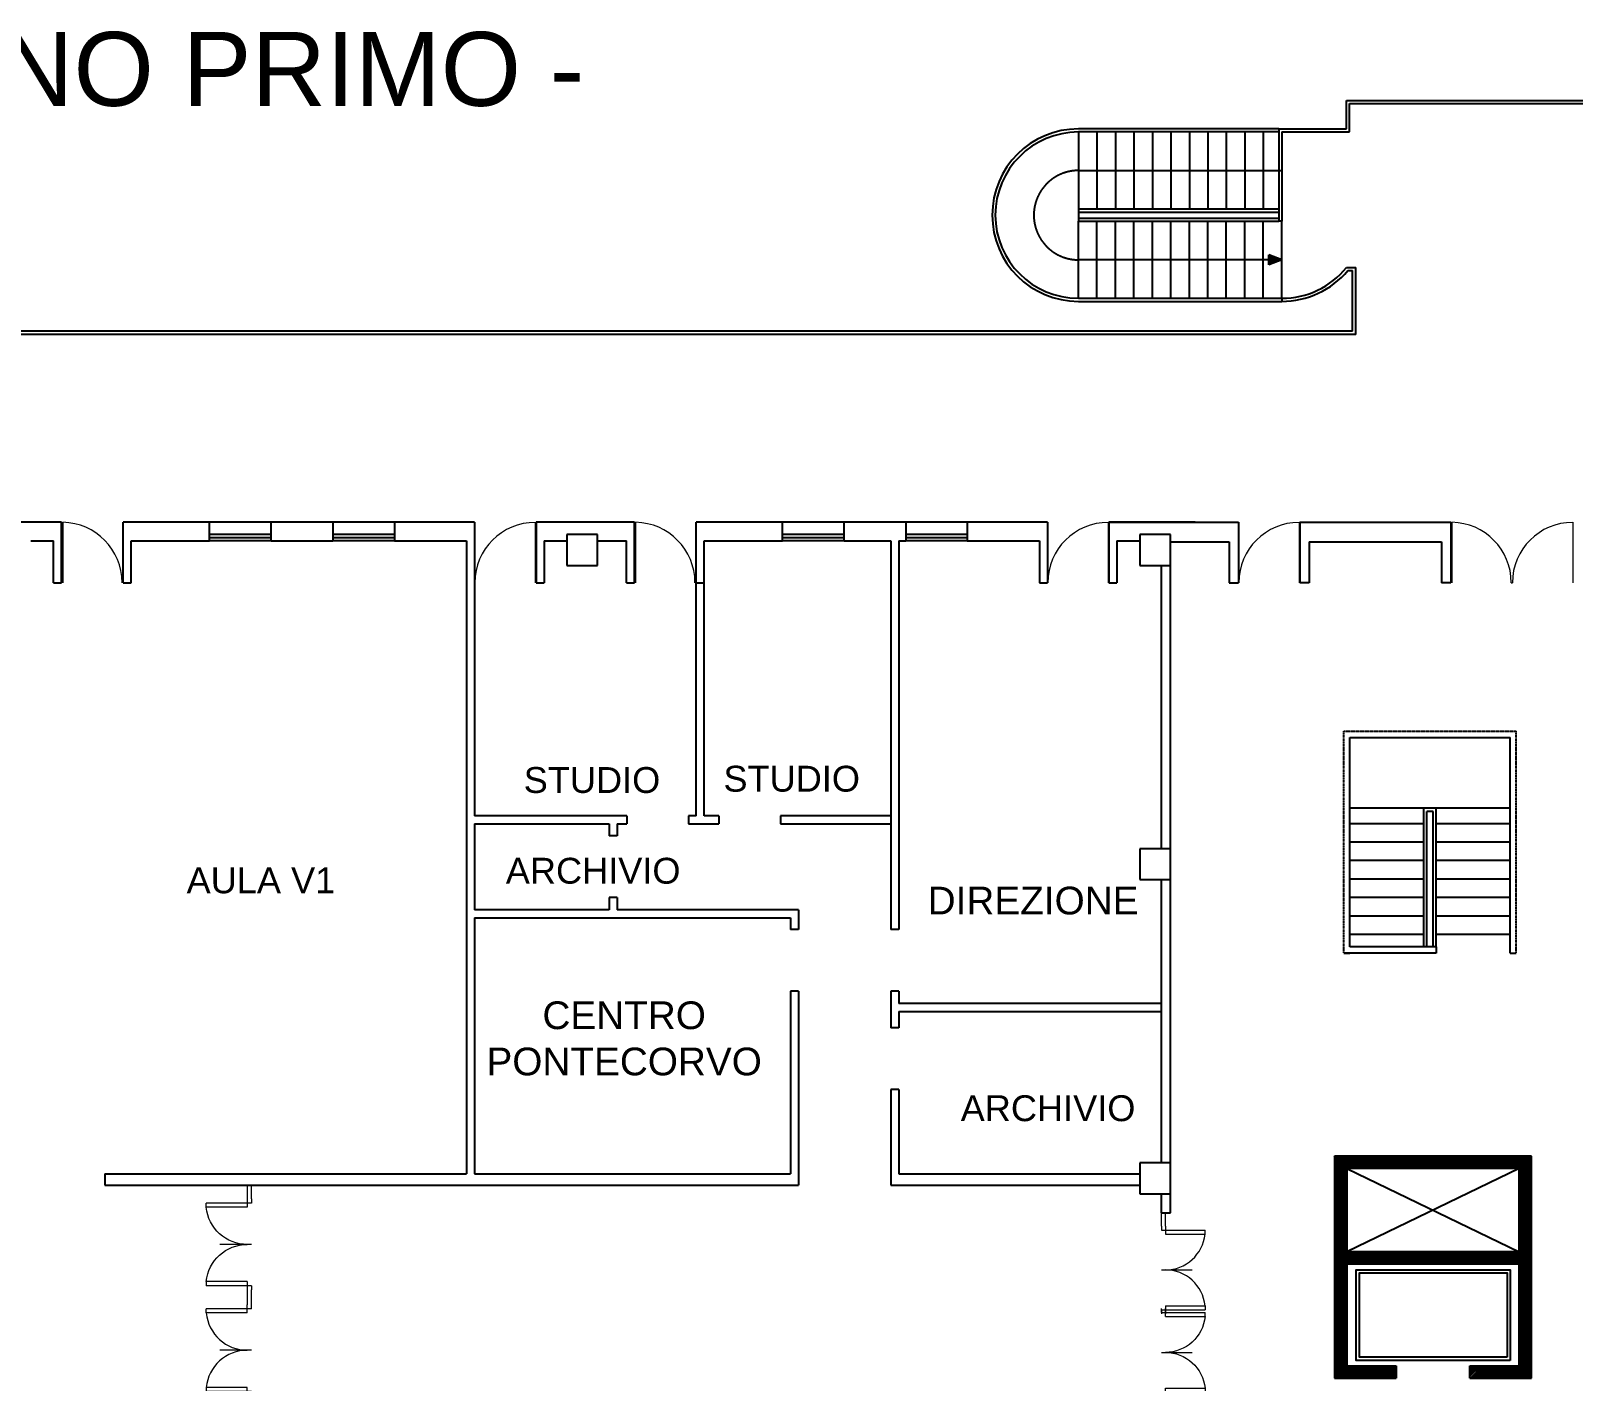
# Model space of a CAD drawing. Header units: millimetres. Extents: x 13992 to 184793, y 17936 to 81681.
# Drawn here: x 107792 to 132827, y 45693 to 67613 of the extents above; entities that cross this region are included whole.
import ezdxf
from ezdxf.enums import TextEntityAlignment as Align

# ---------------------------------------------------------------- set-up
doc = ezdxf.new("R2010")
doc.units = ezdxf.units.MM
doc.linetypes.add('DASHED', pattern=[0.75, 0.5, -0.25])
for name, color, linetype in [('CARTIGLIO', 7, 'Continuous'), ('PROIEZIONI', 4, 'Continuous'), ('SEZIONI', 7, 'Continuous')]:
    doc.layers.add(name, color=color, linetype=linetype)
doc.layers.add('INFISSI', color=4, linetype='Continuous', lineweight=5)
doc.styles.get("Standard").update_dxf_attribs({"font": 'Arial.ttf'})

# ---------------------------------------------------------------- blocks, each defined once
blk = doc.blocks.new('*X12')
at = {"color": 0}
for p, q in [((75290, 51461, 2900), (75686, 51857, 2900)), ((75290, 51496, 2900), (75651, 51857, 2900)), ((75290, 51531, 2900), (75616, 51857, 2900)), ((75290, 51567, 2900), (75580, 51857, 2900)), ((75290, 51602, 2900), (75545, 51857, 2900)), ((75290, 51637, 2900), (75509, 51857, 2900)), ((75290, 51673, 2900), (75474, 51857, 2900)), ((75290, 51708, 2900), (75439, 51857, 2900)), ((75290, 51743, 2900), (75403, 51857, 2900)), ((75290, 51779, 2900), (75368, 51857, 2900)), ((75290, 51814, 2900), (75333, 51857, 2900)), ((75290, 51849, 2900), (75297, 51857, 2900)), ((75522, 51657, 2900), (75722, 51857, 2900)), ((75557, 51657, 2900), (75757, 51857, 2900)), ((75592, 51657, 2900), (75792, 51857, 2900)), ((75628, 51657, 2900), (75828, 51857, 2900)), ((75663, 51657, 2900), (75863, 51857, 2900)), ((75698, 51657, 2900), (75898, 51857, 2900)), ((75734, 51657, 2900), (75934, 51857, 2900)), ((75769, 51657, 2900), (75969, 51857, 2900)), ((75804, 51657, 2900), (76004, 51857, 2900)), ((75840, 51657, 2900), (76040, 51857, 2900)), ((75875, 51657, 2900), (76075, 51857, 2900)), ((75910, 51657, 2900), (76110, 51857, 2900)), ((75946, 51657, 2900), (76146, 51857, 2900)), ((75981, 51657, 2900), (76181, 51857, 2900)), ((76017, 51657, 2900), (76217, 51857, 2900)), ((76052, 51657, 2900), (76252, 51857, 2900)), ((76087, 51657, 2900), (76287, 51857, 2900)), ((76123, 51657, 2900), (76323, 51857, 2900)), ((76158, 51657, 2900), (76358, 51857, 2900)), ((76193, 51657, 2900), (76393, 51857, 2900)), ((76229, 51657, 2900), (76429, 51857, 2900)), ((76264, 51657, 2900), (76464, 51857, 2900)), ((76299, 51657, 2900), (76499, 51857, 2900)), ((76335, 51657, 2900), (76535, 51857, 2900)), ((76370, 51657, 2900), (76570, 51857, 2900)), ((76405, 51657, 2900), (76605, 51857, 2900)), ((76441, 51657, 2900), (76641, 51857, 2900)), ((76476, 51657, 2900), (76676, 51857, 2900)), ((76512, 51657, 2900), (76712, 51857, 2900)), ((76547, 51657, 2900), (76747, 51857, 2900)), ((76582, 51657, 2900), (76782, 51857, 2900)), ((76618, 51657, 2900), (76818, 51857, 2900)), ((76653, 51657, 2900), (76853, 51857, 2900)), ((76688, 51657, 2900), (76888, 51857, 2900)), ((76724, 51657, 2900), (76924, 51857, 2900)), ((76759, 51657, 2900), (76959, 51857, 2900)), ((76794, 51657, 2900), (76994, 51857, 2900)), ((76830, 51657, 2900), (77030, 51857, 2900)), ((76865, 51657, 2900), (77065, 51857, 2900)), ((76900, 51657, 2900), (77100, 51857, 2900)), ((76936, 51657, 2900), (77136, 51857, 2900)), ((76971, 51657, 2900), (77171, 51857, 2900)), ((77007, 51657, 2900), (77207, 51857, 2900)), ((77042, 51657, 2900), (77242, 51857, 2900)), ((77077, 51657, 2900), (77277, 51857, 2900)), ((77113, 51657, 2900), (77313, 51857, 2900)), ((77148, 51657, 2900), (77348, 51857, 2900)), ((77183, 51657, 2900), (77383, 51857, 2900)), ((77219, 51657, 2900), (77419, 51857, 2900)), ((77254, 51657, 2900), (77454, 51857, 2900)), ((77289, 51657, 2900), (77489, 51857, 2900)), ((77325, 51657, 2900), (77525, 51857, 2900)), ((77360, 51657, 2900), (77560, 51857, 2900)), ((77395, 51657, 2900), (77595, 51857, 2900)), ((77431, 51657, 2900), (77631, 51857, 2900)), ((77466, 51657, 2900), (77666, 51857, 2900)), ((77501, 51657, 2900), (77701, 51857, 2900)), ((77537, 51657, 2900), (77737, 51857, 2900)), ((77572, 51657, 2900), (77772, 51857, 2900)), ((77608, 51657, 2900), (77808, 51857, 2900)), ((77643, 51657, 2900), (77843, 51857, 2900)), ((77678, 51657, 2900), (77878, 51857, 2900)), ((77714, 51657, 2900), (77914, 51857, 2900)), ((77749, 51657, 2900), (77949, 51857, 2900)), ((77784, 51657, 2900), (77984, 51857, 2900)), ((77820, 51657, 2900), (78020, 51857, 2900)), ((77855, 51657, 2900), (78055, 51857, 2900)), ((77890, 51657, 2900), (78090, 51857, 2900)), ((77926, 51657, 2900), (78126, 51857, 2900)), ((77961, 51657, 2900), (78161, 51857, 2900)), ((77996, 51657, 2900), (78196, 51857, 2900)), ((78032, 51657, 2900), (78232, 51857, 2900)), ((78067, 51657, 2900), (78267, 51857, 2900)), ((78103, 51657, 2900), (78303, 51857, 2900)), ((78138, 51657, 2900), (78338, 51857, 2900)), ((78173, 51657, 2900), (78373, 51857, 2900)), ((78209, 51657, 2900), (78409, 51857, 2900)), ((78244, 51657, 2900), (78444, 51857, 2900)), ((78279, 51657, 2900), (78479, 51857, 2900)), ((78290, 51632, 2900), (78490, 51832, 2900)), ((75290, 51425, 2900), (75490, 51625, 2900)), ((75290, 51390, 2900), (75490, 51590, 2900)), ((78290, 51597, 2900), (78490, 51797, 2900)), ((78290, 51561, 2900), (78490, 51761, 2900)), ((78290, 51526, 2900), (78490, 51726, 2900)), ((78290, 51491, 2900), (78490, 51691, 2900)), ((78290, 51455, 2900), (78490, 51655, 2900)), ((78290, 51420, 2900), (78490, 51620, 2900)), ((78290, 51385, 2900), (78490, 51585, 2900)), ((75290, 51354, 2900), (75490, 51554, 2900)), ((75290, 51319, 2900), (75490, 51519, 2900)), ((75290, 51284, 2900), (75490, 51484, 2900)), ((75290, 51248, 2900), (75490, 51448, 2900)), ((75290, 51213, 2900), (75490, 51413, 2900)), ((75290, 51178, 2900), (75490, 51378, 2900)), ((75290, 51142, 2900), (75490, 51342, 2900)), ((78290, 51349, 2900), (78490, 51549, 2900)), ((78290, 51314, 2900), (78490, 51514, 2900)), ((78290, 51279, 2900), (78490, 51479, 2900)), ((78290, 51243, 2900), (78490, 51443, 2900)), ((78290, 51208, 2900), (78490, 51408, 2900)), ((78290, 51172, 2900), (78490, 51372, 2900)), ((78290, 51137, 2900), (78490, 51337, 2900)), ((75290, 51107, 2900), (75490, 51307, 2900)), ((75290, 51072, 2900), (75490, 51272, 2900)), ((75290, 51036, 2900), (75490, 51236, 2900)), ((75290, 51001, 2900), (75490, 51201, 2900)), ((75290, 50966, 2900), (75490, 51166, 2900)), ((75290, 50930, 2900), (75490, 51130, 2900)), ((75290, 50895, 2900), (75490, 51095, 2900)), ((78290, 51102, 2900), (78490, 51302, 2900)), ((78290, 51066, 2900), (78490, 51266, 2900)), ((78290, 51031, 2900), (78490, 51231, 2900)), ((78290, 50996, 2900), (78490, 51196, 2900)), ((78290, 50960, 2900), (78490, 51160, 2900)), ((78290, 50925, 2900), (78490, 51125, 2900)), ((78290, 50890, 2900), (78490, 51090, 2900)), ((75290, 50859, 2900), (75490, 51059, 2900)), ((75290, 50824, 2900), (75490, 51024, 2900)), ((75290, 50789, 2900), (75490, 50989, 2900)), ((75290, 50753, 2900), (75490, 50953, 2900)), ((75290, 50718, 2900), (75490, 50918, 2900)), ((75290, 50683, 2900), (75490, 50883, 2900)), ((75290, 50647, 2900), (75490, 50847, 2900)), ((78290, 50854, 2900), (78490, 51054, 2900)), ((78290, 50819, 2900), (78490, 51019, 2900)), ((78290, 50784, 2900), (78490, 50984, 2900)), ((78290, 50748, 2900), (78490, 50948, 2900)), ((78290, 50713, 2900), (78490, 50913, 2900)), ((78290, 50677, 2900), (78490, 50877, 2900)), ((78290, 50642, 2900), (78490, 50842, 2900)), ((75290, 50612, 2900), (75490, 50812, 2900)), ((75290, 50577, 2900), (75490, 50777, 2900)), ((75290, 50541, 2900), (75490, 50741, 2900)), ((75290, 50506, 2900), (75490, 50706, 2900)), ((75290, 50471, 2900), (75490, 50671, 2900)), ((75290, 50435, 2900), (75490, 50635, 2900)), ((75290, 50400, 2900), (75490, 50600, 2900)), ((78290, 50607, 2900), (78490, 50807, 2900)), ((78290, 50571, 2900), (78490, 50771, 2900)), ((78290, 50536, 2900), (78490, 50736, 2900)), ((78290, 50501, 2900), (78490, 50701, 2900)), ((78290, 50465, 2900), (78490, 50665, 2900)), ((78290, 50430, 2900), (78490, 50630, 2900)), ((78290, 50395, 2900), (78490, 50595, 2900)), ((75290, 50364, 2900), (75490, 50564, 2900)), ((75290, 50329, 2900), (75490, 50529, 2900)), ((75290, 50294, 2900), (75490, 50494, 2900)), ((75290, 50258, 2900), (75490, 50458, 2900)), ((75290, 50223, 2900), (75490, 50423, 2900)), ((75290, 50188, 2900), (75490, 50388, 2900)), ((75290, 50152, 2900), (75490, 50352, 2900)), ((78108, 50107, 2900), (78490, 50489, 2900)), ((78144, 50107, 2900), (78490, 50453, 2900)), ((78179, 50107, 2900), (78490, 50418, 2900)), ((78214, 50107, 2900), (78490, 50383, 2900)), ((78250, 50107, 2900), (78490, 50347, 2900)), ((78290, 50359, 2900), (78490, 50559, 2900)), ((78290, 50324, 2900), (78490, 50524, 2900)), ((75290, 50117, 2900), (75490, 50317, 2900)), ((75290, 49940, 2900), (75657, 50307, 2900)), ((75290, 49976, 2900), (75621, 50307, 2900)), ((75290, 50011, 2900), (75586, 50307, 2900)), ((75290, 50046, 2900), (75550, 50307, 2900)), ((75290, 50082, 2900), (75515, 50307, 2900)), ((75290, 49905, 2900), (75490, 50105, 2900)), ((75492, 50107, 2900), (75692, 50307, 2900)), ((75527, 50107, 2900), (75727, 50307, 2900)), ((75563, 50107, 2900), (75763, 50307, 2900)), ((75598, 50107, 2900), (75798, 50307, 2900)), ((75633, 50107, 2900), (75833, 50307, 2900)), ((75669, 50107, 2900), (75869, 50307, 2900)), ((75704, 50107, 2900), (75904, 50307, 2900)), ((75739, 50107, 2900), (75939, 50307, 2900)), ((75775, 50107, 2900), (75975, 50307, 2900)), ((75810, 50107, 2900), (76010, 50307, 2900)), ((75845, 50107, 2900), (76045, 50307, 2900)), ((75881, 50107, 2900), (76081, 50307, 2900)), ((75916, 50107, 2900), (76116, 50307, 2900)), ((75951, 50107, 2900), (76151, 50307, 2900)), ((75987, 50107, 2900), (76187, 50307, 2900)), ((76022, 50107, 2900), (76222, 50307, 2900)), ((76058, 50107, 2900), (76258, 50307, 2900)), ((76093, 50107, 2900), (76293, 50307, 2900)), ((76128, 50107, 2900), (76328, 50307, 2900)), ((76164, 50107, 2900), (76364, 50307, 2900)), ((76199, 50107, 2900), (76399, 50307, 2900)), ((76234, 50107, 2900), (76434, 50307, 2900)), ((76270, 50107, 2900), (76470, 50307, 2900)), ((76305, 50107, 2900), (76505, 50307, 2900)), ((76340, 50107, 2900), (76540, 50307, 2900)), ((76376, 50107, 2900), (76576, 50307, 2900)), ((76411, 50107, 2900), (76611, 50307, 2900)), ((76446, 50107, 2900), (76646, 50307, 2900)), ((76482, 50107, 2900), (76682, 50307, 2900)), ((76517, 50107, 2900), (76717, 50307, 2900)), ((76553, 50107, 2900), (76753, 50307, 2900)), ((76588, 50107, 2900), (76788, 50307, 2900)), ((76623, 50107, 2900), (76823, 50307, 2900)), ((76659, 50107, 2900), (76859, 50307, 2900)), ((76694, 50107, 2900), (76894, 50307, 2900)), ((76729, 50107, 2900), (76929, 50307, 2900)), ((76765, 50107, 2900), (76965, 50307, 2900)), ((76800, 50107, 2900), (77000, 50307, 2900)), ((76835, 50107, 2900), (77035, 50307, 2900)), ((76871, 50107, 2900), (77071, 50307, 2900)), ((76906, 50107, 2900), (77106, 50307, 2900)), ((76941, 50107, 2900), (77141, 50307, 2900)), ((76977, 50107, 2900), (77177, 50307, 2900)), ((77012, 50107, 2900), (77212, 50307, 2900)), ((77048, 50107, 2900), (77248, 50307, 2900)), ((77083, 50107, 2900), (77283, 50307, 2900)), ((77118, 50107, 2900), (77318, 50307, 2900)), ((77154, 50107, 2900), (77354, 50307, 2900)), ((77189, 50107, 2900), (77389, 50307, 2900)), ((77224, 50107, 2900), (77424, 50307, 2900)), ((77260, 50107, 2900), (77460, 50307, 2900)), ((77295, 50107, 2900), (77495, 50307, 2900)), ((77330, 50107, 2900), (77530, 50307, 2900)), ((77366, 50107, 2900), (77566, 50307, 2900)), ((77401, 50107, 2900), (77601, 50307, 2900)), ((77436, 50107, 2900), (77636, 50307, 2900)), ((77472, 50107, 2900), (77672, 50307, 2900)), ((77507, 50107, 2900), (77707, 50307, 2900)), ((77542, 50107, 2900), (77742, 50307, 2900)), ((77578, 50107, 2900), (77778, 50307, 2900)), ((77613, 50107, 2900), (77813, 50307, 2900)), ((77649, 50107, 2900), (77849, 50307, 2900)), ((77684, 50107, 2900), (77884, 50307, 2900)), ((77719, 50107, 2900), (77919, 50307, 2900)), ((77755, 50107, 2900), (77955, 50307, 2900)), ((77790, 50107, 2900), (77990, 50307, 2900)), ((77825, 50107, 2900), (78025, 50307, 2900)), ((77861, 50107, 2900), (78061, 50307, 2900)), ((77896, 50107, 2900), (78096, 50307, 2900)), ((77931, 50107, 2900), (78131, 50307, 2900)), ((77967, 50107, 2900), (78167, 50307, 2900)), ((78002, 50107, 2900), (78202, 50307, 2900)), ((78037, 50107, 2900), (78237, 50307, 2900)), ((78073, 50107, 2900), (78273, 50307, 2900)), ((78285, 50107, 2900), (78490, 50312, 2900)), ((78290, 50076, 2900), (78490, 50276, 2900)), ((78290, 50041, 2900), (78490, 50241, 2900)), ((78290, 50006, 2900), (78490, 50206, 2900)), ((78290, 49970, 2900), (78490, 50170, 2900)), ((78290, 49935, 2900), (78490, 50135, 2900)), ((78290, 49900, 2900), (78490, 50100, 2900)), ((75290, 49870, 2900), (75490, 50070, 2900)), ((75290, 49834, 2900), (75490, 50034, 2900)), ((75290, 49799, 2900), (75490, 49999, 2900)), ((75290, 49763, 2900), (75490, 49963, 2900)), ((75290, 49728, 2900), (75490, 49928, 2900)), ((75290, 49693, 2900), (75490, 49893, 2900)), ((75290, 49657, 2900), (75490, 49857, 2900)), ((75290, 49622, 2900), (75490, 49822, 2900)), ((78290, 49864, 2900), (78490, 50064, 2900)), ((78290, 49829, 2900), (78490, 50029, 2900)), ((78290, 49794, 2900), (78490, 49994, 2900)), ((78290, 49758, 2900), (78490, 49958, 2900)), ((78290, 49723, 2900), (78490, 49923, 2900)), ((78290, 49688, 2900), (78490, 49888, 2900)), ((78290, 49652, 2900), (78490, 49852, 2900)), ((75290, 49587, 2900), (75490, 49787, 2900)), ((75290, 49551, 2900), (75490, 49751, 2900)), ((75290, 49516, 2900), (75490, 49716, 2900)), ((75290, 49481, 2900), (75490, 49681, 2900)), ((75290, 49445, 2900), (75490, 49645, 2900)), ((75290, 49410, 2900), (75490, 49610, 2900)), ((75290, 49375, 2900), (75490, 49575, 2900)), ((78290, 49617, 2900), (78490, 49817, 2900)), ((78290, 49581, 2900), (78490, 49781, 2900)), ((78290, 49546, 2900), (78490, 49746, 2900)), ((78290, 49511, 2900), (78490, 49711, 2900)), ((78290, 49475, 2900), (78490, 49675, 2900)), ((78290, 49440, 2900), (78490, 49640, 2900)), ((78290, 49405, 2900), (78490, 49605, 2900)), ((78290, 49369, 2900), (78490, 49569, 2900)), ((75290, 49339, 2900), (75490, 49539, 2900)), ((75290, 49304, 2900), (75490, 49504, 2900)), ((75290, 49268, 2900), (75490, 49468, 2900)), ((75290, 49233, 2900), (75490, 49433, 2900)), ((75290, 49198, 2900), (75490, 49398, 2900)), ((75290, 49162, 2900), (75490, 49362, 2900)), ((75290, 49127, 2900), (75490, 49327, 2900)), ((78290, 49334, 2900), (78490, 49534, 2900)), ((78290, 49299, 2900), (78490, 49499, 2900)), ((78290, 49263, 2900), (78490, 49463, 2900)), ((78290, 49228, 2900), (78490, 49428, 2900)), ((78290, 49193, 2900), (78490, 49393, 2900)), ((78290, 49157, 2900), (78490, 49357, 2900)), ((78290, 49122, 2900), (78490, 49322, 2900)), ((75290, 49092, 2900), (75490, 49292, 2900)), ((75290, 49056, 2900), (75490, 49256, 2900)), ((75290, 49021, 2900), (75490, 49221, 2900)), ((75290, 48986, 2900), (75490, 49186, 2900)), ((75290, 48950, 2900), (75490, 49150, 2900)), ((75290, 48915, 2900), (75490, 49115, 2900)), ((75290, 48880, 2900), (75490, 49080, 2900)), ((78290, 49086, 2900), (78490, 49286, 2900)), ((78290, 49051, 2900), (78490, 49251, 2900)), ((78290, 49016, 2900), (78490, 49216, 2900)), ((78290, 48980, 2900), (78490, 49180, 2900)), ((78290, 48945, 2900), (78490, 49145, 2900)), ((78290, 48910, 2900), (78490, 49110, 2900)), ((78290, 48874, 2900), (78490, 49074, 2900)), ((75290, 48844, 2900), (75490, 49044, 2900)), ((75290, 48809, 2900), (75490, 49009, 2900)), ((75290, 48773, 2900), (75490, 48973, 2900)), ((75290, 48738, 2900), (75490, 48938, 2900)), ((75290, 48703, 2900), (75490, 48903, 2900)), ((75290, 48667, 2900), (75490, 48867, 2900)), ((75290, 48632, 2900), (75490, 48832, 2900)), ((78290, 48839, 2900), (78490, 49039, 2900)), ((78290, 48804, 2900), (78490, 49004, 2900)), ((78290, 48768, 2900), (78490, 48968, 2900)), ((78290, 48733, 2900), (78490, 48933, 2900)), ((78290, 48698, 2900), (78490, 48898, 2900)), ((78290, 48662, 2900), (78490, 48862, 2900)), ((78290, 48627, 2900), (78490, 48827, 2900)), ((75290, 48597, 2900), (75490, 48797, 2900)), ((75290, 48561, 2900), (75490, 48761, 2900)), ((75290, 48526, 2900), (75490, 48726, 2900)), ((75290, 48491, 2900), (75490, 48691, 2900)), ((75290, 48455, 2900), (75490, 48655, 2900)), ((75290, 48420, 2900), (75490, 48620, 2900)), ((75290, 48385, 2900), (75490, 48585, 2900)), ((78097, 48257, 2900), (78490, 48650, 2900)), ((78132, 48257, 2900), (78490, 48615, 2900)), ((78167, 48257, 2900), (78490, 48579, 2900)), ((78290, 48592, 2900), (78490, 48792, 2900)), ((78290, 48556, 2900), (78490, 48756, 2900)), ((78290, 48521, 2900), (78490, 48721, 2900)), ((78290, 48485, 2900), (78490, 48685, 2900)), ((75290, 48349, 2900), (75490, 48549, 2900)), ((75290, 48314, 2900), (75490, 48514, 2900)), ((75290, 48279, 2900), (75490, 48479, 2900)), ((75304, 48257, 2900), (75504, 48457, 2900)), ((75339, 48257, 2900), (75539, 48457, 2900)), ((75374, 48257, 2900), (75574, 48457, 2900)), ((75410, 48257, 2900), (75610, 48457, 2900)), ((75445, 48257, 2900), (75645, 48457, 2900)), ((75480, 48257, 2900), (75680, 48457, 2900)), ((75516, 48257, 2900), (75716, 48457, 2900)), ((75551, 48257, 2900), (75751, 48457, 2900)), ((75586, 48257, 2900), (75786, 48457, 2900)), ((75622, 48257, 2900), (75822, 48457, 2900)), ((75657, 48257, 2900), (75857, 48457, 2900)), ((75692, 48257, 2900), (75892, 48457, 2900)), ((75728, 48257, 2900), (75928, 48457, 2900)), ((75763, 48257, 2900), (75963, 48457, 2900)), ((75799, 48257, 2900), (75999, 48457, 2900)), ((75834, 48257, 2900), (76034, 48457, 2900)), ((75869, 48257, 2900), (76069, 48457, 2900)), ((75905, 48257, 2900), (76105, 48457, 2900)), ((75940, 48257, 2900), (76140, 48457, 2900)), ((75975, 48257, 2900), (76175, 48457, 2900)), ((76011, 48257, 2900), (76211, 48457, 2900)), ((76046, 48257, 2900), (76246, 48457, 2900)), ((76081, 48257, 2900), (76281, 48457, 2900)), ((76117, 48257, 2900), (76290, 48430, 2900)), ((76152, 48257, 2900), (76290, 48395, 2900)), ((76187, 48257, 2900), (76290, 48359, 2900)), ((76223, 48257, 2900), (76290, 48324, 2900)), ((77490, 48428, 2900), (77519, 48457, 2900)), ((77490, 48393, 2900), (77554, 48457, 2900)), ((77490, 48357, 2900), (77590, 48457, 2900)), ((77490, 48322, 2900), (77625, 48457, 2900)), ((77490, 48286, 2900), (77660, 48457, 2900)), ((77496, 48257, 2900), (77696, 48457, 2900)), ((77531, 48257, 2900), (77731, 48457, 2900)), ((77566, 48257, 2900), (77766, 48457, 2900)), ((77602, 48257, 2900), (77802, 48457, 2900)), ((77637, 48257, 2900), (77837, 48457, 2900)), ((77672, 48257, 2900), (77872, 48457, 2900)), ((77708, 48257, 2900), (77908, 48457, 2900)), ((77743, 48257, 2900), (77943, 48457, 2900)), ((77778, 48257, 2900), (77978, 48457, 2900)), ((77814, 48257, 2900), (78014, 48457, 2900)), ((77849, 48257, 2900), (78049, 48457, 2900)), ((77885, 48257, 2900), (78085, 48457, 2900)), ((77920, 48257, 2900), (78120, 48457, 2900)), ((77955, 48257, 2900), (78155, 48457, 2900)), ((77991, 48257, 2900), (78191, 48457, 2900)), ((78026, 48257, 2900), (78226, 48457, 2900)), ((78061, 48257, 2900), (78261, 48457, 2900)), ((78203, 48257, 2900), (78490, 48544, 2900)), ((78238, 48257, 2900), (78490, 48509, 2900)), ((78273, 48257, 2900), (78490, 48473, 2900)), ((78309, 48257, 2900), (78490, 48438, 2900)), ((78344, 48257, 2900), (78490, 48403, 2900)), ((78379, 48257, 2900), (78490, 48367, 2900)), ((78415, 48257, 2900), (78490, 48332, 2900)), ((76258, 48257, 2900), (76290, 48289, 2900)), ((78450, 48257, 2900), (78490, 48297, 2900)), ((78486, 48257, 2900), (78490, 48261, 2900))]:
    blk.add_line(p, q, dxfattribs=at)
blk = doc.blocks.new('PORTA')
at = {"layer": 'INFISSI'}
for p, q in [((-5477.1, 11431.3), (-5482.1, 11431.3)), ((-5477.1, 11431.3), (-5477.1, 11426.3)), ((-5427.1, 11431.3), (-5427.1, 11392.9)), ((-5372.1, 11431.3), (-5377.1, 11431.3)), ((-5377.1, 11431.3), (-5377.1, 11426.3)), ((-5477.1, 11426.3), (-5482.1, 11426.3)), ((-5477.1, 11426.3), (-5477.1, 11376.6)), ((-5472.1, 11426.3), (-5477.1, 11426.3)), ((-5472.1, 11426.3), (-5472.1, 11376.6)), ((-5382.1, 11426.3), (-5382.1, 11376.6)), ((-5377.1, 11426.3), (-5382.1, 11426.3)), ((-5377.1, 11426.3), (-5377.1, 11376.6)), ((-5372.1, 11426.3), (-5377.1, 11426.3)), ((-5472.1, 11376.6), (-5477.1, 11376.6)), ((-5382.1, 11376.6), (-5377.1, 11376.6))]:
    blk.add_line(p, q, dxfattribs=at)
for centre, start, end in [((-5477.1, 11426.3), 275.7392, 0), ((-5377.1, 11426.3), 180, 264.2608)]:
    blk.add_arc(centre, 50, start, end, dxfattribs=at)
blk = doc.blocks.new('porta 180')
at = {"layer": 'INFISSI', "xscale": -16.36363636421078, "yscale": 16.36363636314986, "zscale": 16.36363636415724}
blk.add_blockref('PORTA', (-58703, 159843), dxfattribs=at)

msp = doc.modelspace()

# ---------------------------------------------------------------- hatches: boundary and pattern name
at = {"layer": 'PROIEZIONI'}
h = msp.add_hatch(color=256, dxfattribs=at)
h.paths.add_polyline_path([(128097, 63896), (128097, 63896), (127888, 63896), (127888, 63977)])
h.paths.add_polyline_path([(128097, 63896), (127888, 63815), (127888, 63896)])

# ---------------------------------------------------------------- linework, layer by layer
at = {"layer": 'INFISSI'}
for p, q in [((108309, 59636), (108309, 58655)), ((115979, 59633), (115979, 58652)), ((117609, 59636), (117609, 58655)), ((125279, 59633), (125279, 58652)), ((128379, 59633), (128379, 58652)), ((130859, 59636), (130859, 58655)), ((132820, 59636), (132820, 58655)), ((131823, 58655), (131842, 58655)), ((111306, 48652), (111306, 48874)), ((111373, 48652), (111373, 48874)), ((126142, 48211), (126142, 48425)), ((126207, 48211), (126207, 48425)), ((111306, 46934), (111306, 47175)), ((111373, 46934), (111373, 47175))]:
    msp.add_line(p, q, dxfattribs=at)
for centre, radius, start, end in [((108291, 58655), 981, 0.0066, 88.9649), ((115979, 58655), 979, 90, 180), ((117591, 58655), 981, 0.0066, 88.9649), ((125279, 58655), 979, 90, 180), ((128379, 58655), 979, 90, 180), ((130841, 58655), 981, 0.0066, 88.9649), ((132820, 58655), 979, 90, 180)]:
    msp.add_arc(centre, radius, start, end, dxfattribs=at)
at = {"layer": 'PROIEZIONI'}
for p, q in [((129147, 66102), (129147, 66482)), ((129147, 66482), (134197, 66482)), ((129147, 66102), (129147, 66482)), ((129147, 66021), (129147, 66482)), ((129147, 66021), (129147, 66482)), ((129197, 65971), (129197, 66432)), ((129197, 66432), (134147, 66432)), ((129197, 65971), (129197, 66432)), ((129197, 65971), (129197, 66432)), ((128047, 66021), (124797, 66021)), ((128047, 65971), (124797, 65971)), ((124797, 65971), (124797, 64721)), ((125097, 65971), (125097, 64721)), ((125397, 65971), (125397, 64721)), ((125697, 65971), (125697, 64721)), ((125997, 65971), (125997, 64721)), ((126297, 65971), (126297, 64721)), ((126597, 65971), (126597, 64721)), ((126897, 65971), (126897, 64721)), ((127197, 65971), (127197, 64721)), ((127497, 65971), (127497, 64721)), ((127797, 65971), (127797, 64721)), ((128047, 66021), (129147, 66021)), ((128047, 66021), (128047, 64521)), ((128097, 65971), (129197, 65971)), ((128097, 65971), (128097, 64521)), ((124797, 64721), (124797, 64521)), ((124797, 64721), (128047, 64721)), ((124797, 64671), (128047, 64671)), ((124797, 64571), (125571, 64571)), ((124797, 64521), (125607, 64521)), ((124797, 63271), (124797, 64521)), ((125097, 63271), (125097, 64521)), ((125397, 63271), (125397, 64521)), ((125515, 64521), (128047, 64521)), ((125571, 64571), (128047, 64571)), ((125697, 63271), (125697, 64521)), ((125997, 63979), (125997, 64521)), ((126297, 63562), (126297, 64521)), ((126597, 63271), (126597, 64521)), ((126897, 63271), (126897, 64521)), ((127197, 63271), (127197, 64521)), ((127497, 63271), (127497, 64521)), ((127797, 63271), (127797, 64521)), ((128097, 63271), (128097, 64521)), ((125997, 63271), (125997, 63979)), ((128097, 63896), (127888, 63977)), ((127888, 63815), (127888, 63977)), ((128097, 63896), (127888, 63815)), ((129147, 63772), (129297, 63772)), ((129171, 63722), (129247, 63722)), ((129247, 62736), (129247, 63722)), ((129297, 62686), (129297, 63772)), ((126297, 63271), (126297, 63562)), ((124797, 63271), (126507, 63271)), ((124797, 63221), (126543, 63221)), ((126507, 63271), (128097, 63271)), ((126543, 63221), (128097, 63221)), ((129297, 62686), (86319, 62686)), ((129247, 62736), (86369, 62736)), ((111692, 59636), (110692, 59636)), ((113692, 59636), (112692, 59636)), ((120992, 59636), (119992, 59636)), ((122992, 59636), (121992, 59636)), ((111692, 59435), (110692, 59435)), ((111692, 59385), (110692, 59385)), ((111692, 59335), (110692, 59335)), ((113692, 59435), (112692, 59435)), ((113692, 59385), (112692, 59385)), ((113692, 59335), (112692, 59335)), ((120992, 59435), (119992, 59435)), ((120992, 59385), (119992, 59385)), ((120992, 59335), (119992, 59335)), ((122992, 59435), (121992, 59435)), ((122992, 59385), (121992, 59385)), ((122992, 59335), (121992, 59335)), ((130602, 54993), (129202, 54993)), ((130402, 52743), (130402, 54993)), ((130452, 52743), (130452, 54943)), ((130552, 54943), (130452, 54943)), ((130552, 53694), (130552, 54943)), ((130602, 53742), (130602, 54993)), ((131802, 54993), (130602, 54993)), ((130402, 54743), (129202, 54743)), ((131541, 54743), (130602, 54743)), ((131647, 54743), (130602, 54743)), ((131802, 54743), (131647, 54743)), ((131802, 54743), (131647, 54743)), ((130402, 54443), (129202, 54443)), ((131802, 54443), (130602, 54443)), ((131228, 54443), (130602, 54443)), ((131802, 54443), (131334, 54443)), ((130402, 54143), (129202, 54143)), ((131020, 54143), (130602, 54143)), ((131802, 54143), (131020, 54143)), ((130402, 53843), (129202, 53843)), ((131802, 53843), (130602, 53843)), ((130552, 52743), (130552, 53694)), ((130602, 52743), (130602, 53742)), ((130402, 53543), (129202, 53543)), ((131802, 53543), (130602, 53543)), ((130402, 53243), (129202, 53243)), ((131802, 53243), (130602, 53243)), ((130402, 52943), (129202, 52943)), ((131802, 52943), (130602, 52943)), ((129152, 49143), (131952, 47793)), ((131952, 49143), (129152, 47793))]:
    msp.add_line(p, q, dxfattribs=at)
at = {"layer": 'PROIEZIONI', "linetype": 'DASHED', "ltscale": 400000}
for p, q in [((124797, 65346), (128097, 65346)), ((128097, 63896), (124797, 63896))]:
    msp.add_line(p, q, dxfattribs=at)
at = {"layer": 'PROIEZIONI'}
for points in [[(131803, 46031), (129307, 46031), (129307, 47501), (131803, 47501)], [(131753, 46081), (129357, 46081), (129357, 47451), (131753, 47451)]]:
    msp.add_lwpolyline(points, close=True, dxfattribs=at)
for centre, radius, start, end in [((124797, 64621), 1400, 90, 270), ((124797, 64621), 1350, 90, 270), ((128097, 64621), 1350, 270, 321.0576), ((128097, 64621), 1400, 270, 320.0734)]:
    msp.add_arc(centre, radius, start, end, dxfattribs=at)
at = {"layer": 'PROIEZIONI', "linetype": 'DASHED', "ltscale": 400000}
msp.add_arc((124797, 64621), 725, 90, 270, dxfattribs=at)
at = {"layer": 'SEZIONI'}
for p, q in [((128097, 64521), (128047, 64521)), ((128097, 63271), (128097, 63221)), ((108292, 59636), (106592, 59636)), ((108292, 59636), (106615, 59636)), ((108292, 59636), (106615, 59636)), ((108292, 58655), (108292, 59636)), ((110692, 59636), (109292, 59636)), ((109292, 58655), (109292, 59636)), ((110692, 59636), (109292, 59636)), ((110692, 59636), (109292, 59636)), ((110692, 59636), (109292, 59636)), ((110692, 59335), (110692, 59636)), ((112692, 59636), (111692, 59636)), ((111692, 59335), (111692, 59636)), ((112692, 59636), (111692, 59636)), ((112692, 59636), (111692, 59636)), ((112692, 59636), (111692, 59636)), ((112692, 59636), (112692, 59335)), ((114992, 59636), (113692, 59636)), ((113692, 59636), (113692, 59335)), ((114992, 59636), (113692, 59636)), ((114992, 59636), (113692, 59636)), ((114992, 59636), (113692, 59636)), ((114992, 59636), (114992, 54872)), ((115992, 59636), (115992, 58655)), ((117592, 59636), (115992, 59636)), ((117592, 58655), (117592, 59636)), ((118592, 54872), (118592, 59636)), ((119992, 59636), (118592, 59636)), ((119992, 59335), (119992, 59636)), ((120992, 59335), (120992, 59636)), ((121992, 59636), (120992, 59636)), ((121992, 59636), (121992, 59335)), ((122992, 59636), (122992, 59335)), ((124292, 59636), (122992, 59636)), ((124292, 59636), (124292, 58655)), ((125292, 59636), (125292, 58655)), ((125292, 59636), (127392, 59636)), ((126692, 59636), (125292, 59636)), ((127392, 59636), (127392, 59316)), ((127392, 59636), (127392, 58655)), ((128392, 59636), (128392, 59316)), ((128392, 59636), (130842, 59636)), ((128392, 59636), (128392, 58655)), ((130842, 59636), (130842, 58655)), ((107792, 59335), (108162, 59335)), ((108162, 58655), (108162, 59335)), ((109422, 59335), (110692, 59335)), ((109422, 58655), (109422, 59335)), ((111692, 59335), (112692, 59335)), ((113692, 59335), (114862, 59335)), ((114862, 59335), (114862, 58655)), ((116122, 59335), (116122, 58655)), ((116122, 59335), (116492, 59335)), ((116992, 59436), (116492, 59436)), ((116492, 59436), (116492, 58936)), ((116992, 58936), (116992, 59436)), ((116992, 59335), (117462, 59335)), ((117462, 58655), (117462, 59335)), ((118722, 59335), (119992, 59335)), ((118722, 54872), (118722, 59335)), ((120992, 59335), (121750, 59335)), ((121880, 59335), (121992, 59335)), ((121880, 59335), (121880, 53023)), ((122992, 59335), (124162, 59335)), ((124162, 59335), (124162, 58655)), ((125422, 59335), (125422, 58655)), ((125422, 59335), (125792, 59335)), ((126292, 59436), (125792, 59436)), ((125792, 59436), (125792, 58936)), ((126292, 58936), (126292, 59436)), ((126292, 59316), (127242, 59316)), ((127242, 59316), (127242, 58655)), ((128542, 59316), (130692, 59316)), ((128542, 59316), (128542, 58655)), ((130692, 59316), (130692, 58655)), ((116492, 58936), (116992, 58936)), ((125792, 58936), (126292, 58936)), ((126142, 54336), (126142, 58936)), ((126292, 54331), (126292, 58936)), ((108161, 58655), (108291, 58655)), ((109292, 58655), (109422, 58655)), ((115992, 58655), (116122, 58655)), ((117461, 58655), (117591, 58655)), ((118592, 58655), (118722, 58655)), ((124162, 58655), (124292, 58655)), ((125292, 58655), (125422, 58655)), ((127242, 58655), (127392, 58655)), ((128542, 58655), (128392, 58655)), ((130842, 58655), (130692, 58655)), ((117465, 54872), (114992, 54872)), ((118592, 54872), (118466, 54872)), ((118960, 54872), (118722, 54872)), ((121750, 54872), (119960, 54872)), ((114992, 54741), (117177, 54741)), ((114992, 54741), (114992, 53345)), ((117307, 54741), (117307, 54543)), ((117307, 54741), (117465, 54741)), ((118466, 54741), (118960, 54741)), ((119960, 54741), (121750, 54741)), ((125792, 54336), (125792, 53836)), ((126292, 54336), (125792, 54336)), ((126292, 53836), (126292, 54336)), ((125792, 53836), (126292, 53836)), ((126142, 49236), (126142, 53836)), ((126292, 49232), (126292, 53831)), ((117177, 53345), (114992, 53345)), ((117307, 53543), (117307, 53345)), ((120250, 53345), (117307, 53345)), ((114992, 53215), (120120, 53215)), ((114992, 53215), (114992, 49059)), ((121880, 52022), (121880, 51825)), ((126142, 51825), (121880, 51825)), ((121880, 51694), (126142, 51694)), ((121880, 51694), (121880, 51428)), ((121880, 50428), (121880, 49059)), ((125792, 49236), (125792, 48736)), ((126292, 49236), (125792, 49236)), ((126292, 48736), (126292, 49236)), ((108992, 49059), (114862, 49059)), ((108992, 48874), (120250, 48874)), ((114992, 49059), (120120, 49059)), ((121750, 48874), (125792, 48874)), ((121880, 49059), (125792, 49059)), ((125792, 48736), (126292, 48736)), ((126142, 48425), (126142, 48736)), ((126292, 48425), (126292, 48736)), ((126142, 48425), (126292, 48425))]:
    msp.add_line(p, q, dxfattribs=at)
at = {"layer": 'SEZIONI', "color": 0, "linetype": 'Continuous'}
for p, q in [((121750, 59335), (121750, 53023)), ((114862, 58655), (114862, 49059)), ((117177, 54741), (117177, 54543)), ((117177, 53543), (117177, 53345)), ((120250, 53345), (120250, 53023)), ((120120, 53215), (120120, 53023)), ((120120, 52022), (120120, 49059)), ((120250, 52022), (120250, 48874)), ((121750, 52022), (121750, 51428)), ((121750, 50428), (121750, 48874))]:
    msp.add_line(p, q, dxfattribs=at)
at = {"layer": 'SEZIONI', "color": 7, "linetype": 'DASHED'}
for p, q in [((129102, 52643), (129102, 56243)), ((129102, 56243), (131902, 56243)), ((131902, 52643), (131902, 56243))]:
    msp.add_line(p, q, dxfattribs=at)
at = {"layer": 'SEZIONI', "color": 7}
for p, q in [((129202, 52743), (129202, 56143)), ((129202, 56143), (131802, 56143)), ((131802, 52643), (131802, 56143)), ((129102, 52643), (129202, 52643)), ((130602, 52643), (129102, 52643)), ((130602, 52743), (129202, 52743)), ((130602, 52743), (130602, 52643)), ((131802, 52643), (131902, 52643)), ((128952, 49343), (128952, 45743)), ((132152, 49343), (128952, 49343)), ((132152, 45743), (132152, 49343)), ((129152, 49143), (129152, 47793)), ((131952, 49143), (129152, 49143)), ((131952, 47793), (131952, 49143)), ((131952, 47793), (129152, 47793)), ((129152, 47593), (129152, 45943)), ((131952, 47593), (129152, 47593)), ((131952, 45943), (131952, 47593)), ((129152, 45943), (129952, 45943)), ((129952, 45943), (129952, 45743)), ((131152, 45743), (131152, 45943)), ((131152, 45943), (131952, 45943)), ((128952, 45743), (129952, 45743)), ((131152, 45743), (132152, 45743))]:
    msp.add_line(p, q, dxfattribs=at)
at = {"layer": 'SEZIONI', "linetype": 'Continuous'}
for p, q in [((117465, 54872), (117465, 54741)), ((118466, 54872), (118466, 54741)), ((118960, 54872), (118960, 54741)), ((119960, 54872), (119960, 54741)), ((117308, 54543), (117177, 54543)), ((117308, 53543), (117177, 53543)), ((120251, 53023), (120120, 53023)), ((121881, 53023), (121750, 53023)), ((120251, 52022), (120120, 52022)), ((121881, 52022), (121750, 52022)), ((121881, 51428), (121750, 51428)), ((121881, 50428), (121750, 50428)), ((108992, 49059), (108992, 48874)), ((114862, 48874), (114992, 48874))]:
    msp.add_line(p, q, dxfattribs=at)

# ---------------------------------------------------------------- block references
at = {"layer": 'INFISSI'}
for p, xscale, yscale, zscale, rotation in [((-173297, 72617), 0.8206087750149891, 0.8206087750149891, 0.8206087750149891, 270), ((400602, 71317), -0.7911756642861292, 0.7911756642861292, 0.7911756641982789, 90), ((-173297, 21492), -0.8206087750149891, 0.8206087750149891, 0.8206087749330094, 270), ((400602, 22343), 0.7911756642861292, 0.7911756642861292, 0.7911756642861292, 89.99999999999999)]:
    msp.add_blockref('porta 180', p, dxfattribs=dict(at, xscale=xscale, yscale=yscale, zscale=zscale, rotation=rotation))
at = {"layer": 'SEZIONI', "color": 9}
msp.add_blockref('*X12', (53662, -2514, -2900), dxfattribs=at)

# ---------------------------------------------------------------- texts
at = {"layer": 'CARTIGLIO', "color": 7}
msp.add_text('- PIANTA PIANO PRIMO -', height=1200, dxfattribs=at).set_placement((106901, 66395), align=Align.CENTER)
at = {"layer": 'CARTIGLIO'}
for s, height, p in [('STUDIO', 420, (115792, 55242)), ('STUDIO', 420, (119034, 55263)), ('ARCHIVIO', 420, (115501, 53769)), ('AULA V1', 420, (110320, 53613)), ('DIREZIONE', 450, (122349, 53270)), ('ARCHIVIO', 420, (122885, 49914))]:
    msp.add_text(s, height=height, dxfattribs=at).set_placement(p)
at = {"layer": 'CARTIGLIO', "insert": (116304, 51858), "char_height": 450, "width": 2237.08, "attachment_point": 1}
msp.add_mtext('\\pxqc;CENTRO \\PPONTECORVO', dxfattribs=at)

doc.saveas('drawing.dxf')
